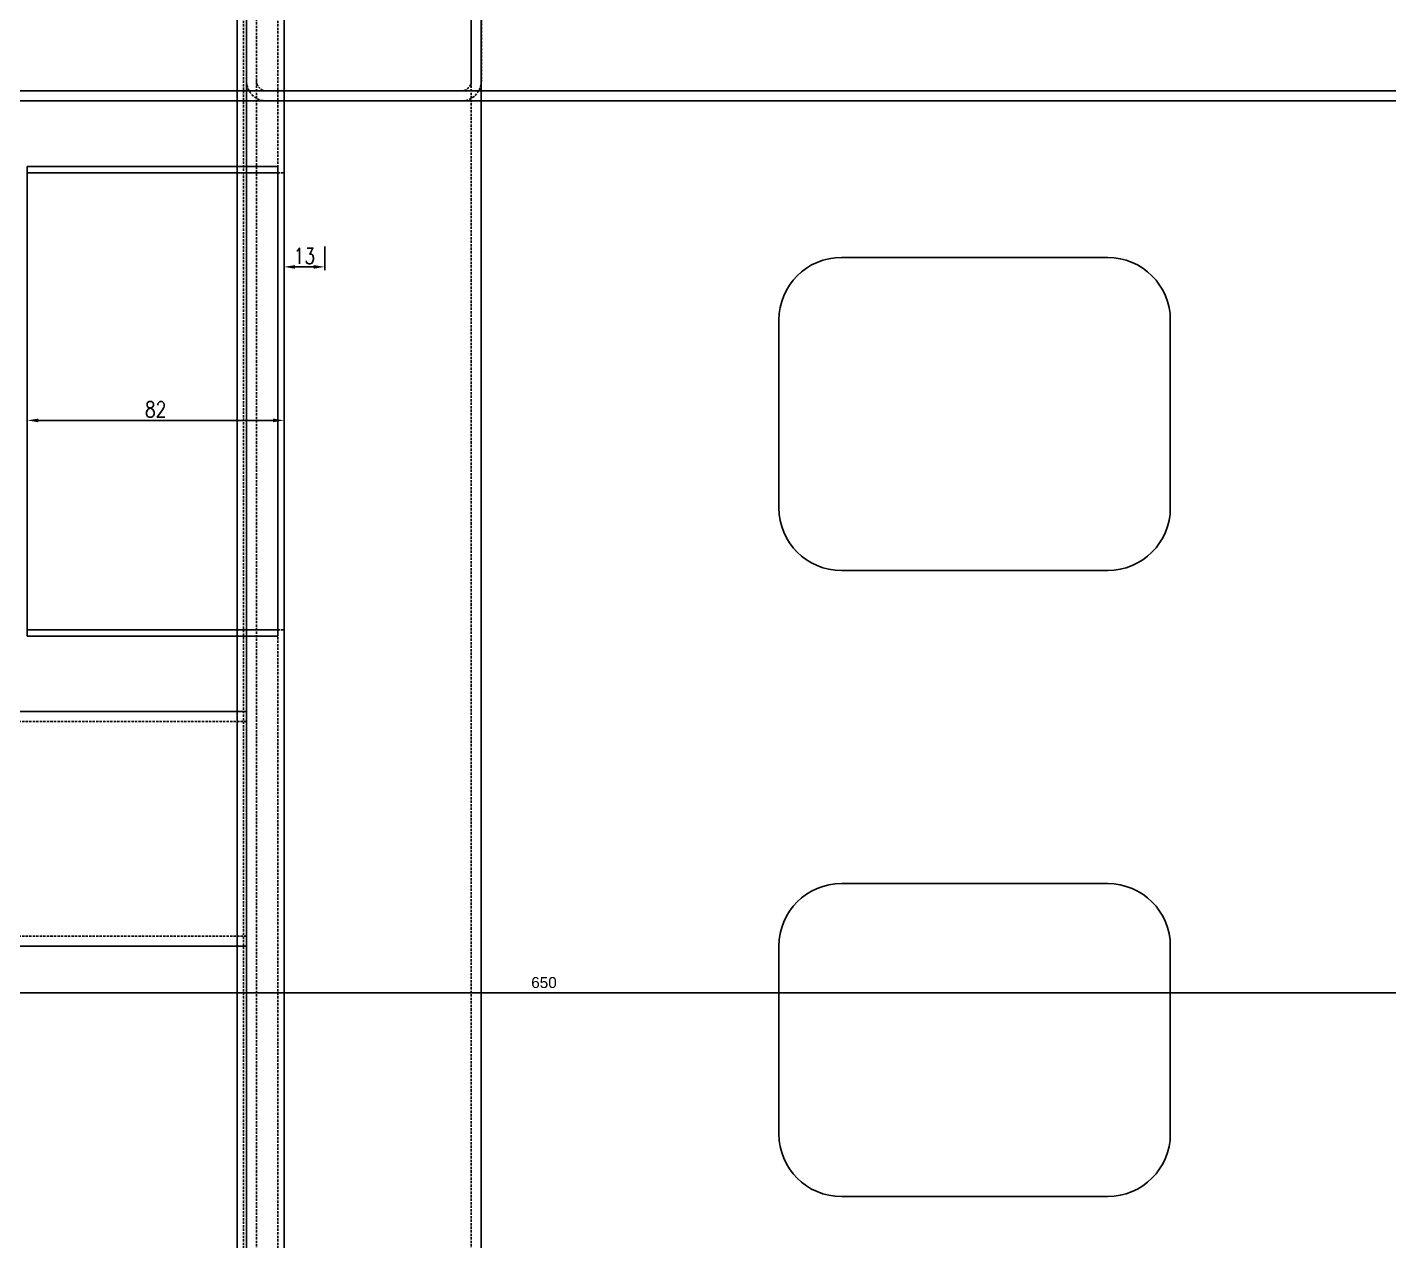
# Model space of a CAD drawing. Header units: millimetres. Extents: x -18234 to 26733, y 279 to 18488.
# Drawn here: x 20958.3 to 21393.1, y 9648.6 to 10036.3 of the extents above; entities that cross this region are included whole.
import ezdxf

# ---------------------------------------------------------------- set-up
doc = ezdxf.new("R2010")
doc.units = ezdxf.units.MM
doc.linetypes.add('HIDDEN', pattern=[0.375, 0.25, -0.125])
doc.layers.add('HL', color=2, linetype='HIDDEN')
doc.styles.add('ROAMNS', font='romans.shx', dxfattribs={"width": 0.8, "bigfont": 'whgtxt.shx'})
doc.styles.get("Standard").update_dxf_attribs({"font": 'arial.ttf'})
doc.dimstyles.new('사본 AM_ISO', dxfattribs={"dimtxt": 3.5, "dimasz": 3.5, "dimexe": 1, "dimexo": 1, "dimgap": 1.5, "dimtad": 1, "dimdsep": 46, "dimtxsty": 'Standard', "dimcen": 0, "dimclrd": 7, "dimclre": 7, "dimclrt": 2, "dimadec": 0, "dimazin": 2, "dimtp": 0.1, "dimtm": 0.1, "dimtfac": 0.71, "dimtmove": 0, "dimatfit": 3, "dimfxl": 8, "dimtfill": 1, "dimlwd": -1, "dimlwe": -1, "dimarcsym": 1})
doc.dimstyles.new('사본(6) 10 한덕_도면칫수', dxfattribs={"dimscale": 10, "dimtxt": 0.5, "dimasz": 0.35, "dimexe": 0.1, "dimexo": 0.15, "dimgap": 0.1, "dimtad": 1, "dimdsep": 46, "dimtxsty": 'ROAMNS', "dimcen": 0, "dimclrd": 7, "dimclre": 7, "dimclrt": 2, "dimadec": 0, "dimazin": 2, "dimtp": 0.1, "dimtm": 0.1, "dimtfac": 0.71, "dimtmove": 0, "dimatfit": 3, "dimfxl": 1, "dimlwd": -1, "dimlwe": -1, "dimarcsym": 1})

# ---------------------------------------------------------------- blocks, each defined once
blk = doc.blocks.new('*D682')
at = {"color": 7, "linetype": 'ByBlock', "ltscale": 0.5, "transparency": 16777216}
for p, q in [((21040.31, 9966.27), (21040.31, 9958.75)), ((21053.31, 9966.27), (21053.31, 9958.75)), ((21043.81, 9959.75), (21049.81, 9959.75))]:
    blk.add_line(p, q, dxfattribs=at)
at = {"color": 7, "ltscale": 0.5, "transparency": 16777216}
for points in [[(21043.81, 9960.33), (21043.81, 9959.17), (21040.31, 9959.75)], [(21049.81, 9960.33), (21049.81, 9959.17), (21053.31, 9959.75)]]:
    blk.add_solid(points, dxfattribs=at)
at = {"layer": 'DEFPOINTS', "color": 0, "ltscale": 0.5, "transparency": 16777216}
for p in [(21040.31, 9967.77), (21053.31, 9967.77), (21053.31, 9959.75)]:
    blk.add_point(p, dxfattribs=at)
at = {"color": 2, "ltscale": 0.5, "transparency": 16777216, "insert": (21046.81, 9963.25), "char_height": 5, "attachment_point": 5, "style": 'ROAMNS'}
blk.add_mtext('13', dxfattribs=at)
blk = doc.blocks.new('*D683')
at = {"color": 7, "linetype": 'ByBlock', "ltscale": 0.5, "transparency": 16777216}
for p, q in [((20958.31, 9934.86), (20958.31, 9909.72)), ((21040.31, 9917.3), (21040.31, 9909.72)), ((20961.81, 9910.72), (21036.81, 9910.72))]:
    blk.add_line(p, q, dxfattribs=at)
at = {"color": 7, "ltscale": 0.5, "transparency": 16777216}
for points in [[(20961.81, 9911.3), (20961.81, 9910.13), (20958.31, 9910.72)], [(21036.81, 9911.3), (21036.81, 9910.13), (21040.31, 9910.72)]]:
    blk.add_solid(points, dxfattribs=at)
at = {"layer": 'DEFPOINTS', "color": 0, "ltscale": 0.5, "transparency": 16777216}
for p in [(20958.31, 9936.36), (21040.31, 9918.8), (21040.31, 9910.72)]:
    blk.add_point(p, dxfattribs=at)
at = {"color": 2, "ltscale": 0.5, "transparency": 16777216, "insert": (20999.31, 9914.22), "char_height": 5, "attachment_point": 5, "style": 'ROAMNS'}
blk.add_mtext('82', dxfattribs=at)
blk = doc.blocks.new('*D669')
at = {"color": 7, "linetype": 'ByBlock', "ltscale": 0.5, "transparency": 16777216}
for p, q in [((21448.31, 9820.17), (21448.31, 9726.83)), ((20798.31, 9797.28), (20798.31, 9726.83)), ((21444.81, 9727.83), (20801.81, 9727.83))]:
    blk.add_line(p, q, dxfattribs=at)
at = {"color": 7, "ltscale": 0.5, "transparency": 16777216}
for points in [[(20801.81, 9728.42), (20801.81, 9727.25), (20798.31, 9727.83)], [(21444.81, 9728.42), (21444.81, 9727.25), (21448.31, 9727.83)]]:
    blk.add_solid(points, dxfattribs=at)
at = {"layer": 'DEFPOINTS', "color": 0, "ltscale": 0.5, "transparency": 16777216}
for p in [(21448.31, 9821.17), (20798.31, 9798.28), (20798.31, 9727.83)]:
    blk.add_point(p, dxfattribs=at)
at = {"color": 2, "ltscale": 0.5, "transparency": 16777216, "insert": (21123.31, 9731.12), "char_height": 3.5, "attachment_point": 5, "bg_fill": 3, "box_fill_scale": 1.1, "bg_fill_color": 256, "bg_fill_true_color": 13158600, "bg_fill_transparency": 0}
blk.add_mtext('650', dxfattribs=at)
blk = doc.blocks.new('y8ll')
at = {"ltscale": 0.5}
for p, q in [((206532.54, 29889.07), (205707.54, 29889.07)), ((205707.54, 29889.07), (205707.54, 29814.07)), ((206532.54, 29889.07), (206532.54, 29814.07)), ((205707.54, 29814.07), (206532.54, 29814.07))]:
    blk.add_line(p, q, dxfattribs=at)
at = {"layer": 'HL', "ltscale": 3}
for p, q in [((205707.54, 29885.87), (206532.54, 29885.87)), ((205707.54, 29817.27), (206532.54, 29817.27))]:
    blk.add_line(p, q, dxfattribs=at)
blk = doc.blocks.new('875654')
at = {"layer": 'HL', "ltscale": 3}
for p, q in [((237346.1, 2606.34), (237283.9, 2606.34)), ((237277.5, 2599.94), (237277.5, 2537.74)), ((237280.7, 2599.94), (237280.7, 2537.74)), ((237346.1, 2603.14), (237283.9, 2603.14)), ((237349.3, 2537.74), (237349.3, 2599.94)), ((237352.5, 2537.74), (237352.5, 2599.94)), ((237283.9, 2534.54), (237346.1, 2534.54)), ((237283.9, 2531.34), (237346.1, 2531.34))]:
    blk.add_line(p, q, dxfattribs=at)
for centre, radius, start, end in [((237283.9, 2599.94), 6.4, 90, 180), ((237346.1, 2599.94), 6.4, 0, 90), ((237283.9, 2599.94), 3.2, 90, 180), ((237346.1, 2599.94), 3.2, 0, 90), ((237283.9, 2537.74), 6.4, 180, 270), ((237283.9, 2537.74), 3.2, 180, 270), ((237346.1, 2537.74), 6.4, 270, 0), ((237346.1, 2537.74), 3.2, 270, 0)]:
    blk.add_arc(centre, radius, start, end, dxfattribs=at)
blk = doc.blocks.new('T7ETT')
at = {"ltscale": 0.5}
for p, q in [((208158.87, 18593.09), (206535.87, 18593.09)), ((206535.87, 18518.09), (208158.87, 18518.09))]:
    blk.add_line(p, q, dxfattribs=at)
at = {"layer": 'HL', "ltscale": 3}
for p, q in [((206535.87, 18589.89), (208158.87, 18589.89)), ((206535.87, 18521.29), (208158.87, 18521.29))]:
    blk.add_line(p, q, dxfattribs=at)
blk = doc.blocks.new('5WW')
at = {"ltscale": 0.5}
blk.add_line((192913.82, 18977.97), (194368.82, 18977.97), dxfattribs=at)
at = {"layer": 'HL', "ltscale": 3}
blk.add_line((192913.82, 18981.17), (194368.82, 18981.17), dxfattribs=at)
blk = doc.blocks.new('567W')
at = {"ltscale": 0.5}
for p, q in [((198484.89, 18128.05), (197944.89, 18128.05)), ((197944.89, 18128.05), (197944.89, 18053.05)), ((197944.89, 18053.05), (198484.89, 18053.05))]:
    blk.add_line(p, q, dxfattribs=at)
at = {"layer": 'HL', "ltscale": 3}
for p, q in [((197944.89, 18124.85), (198484.89, 18124.85)), ((197944.89, 18056.25), (198484.89, 18056.25))]:
    blk.add_line(p, q, dxfattribs=at)
blk = doc.blocks.new('67234')
at = {"color": 6, "ltscale": 0.5}
for p, q in [((108072.23, -23265.82), (108072.23, -23927.32)), ((108087.23, -23265.82), (108087.23, -23967.32))]:
    blk.add_line(p, q, dxfattribs=at)
at = {"layer": 'HL', "ltscale": 3}
for p, q in [((108074.23, -23265.82), (108074.23, -23927.32)), ((108085.23, -23265.82), (108085.23, -23927.32)), ((108085.23, -23452.82), (108087.23, -23452.82)), ((108085.23, -23598.82), (108087.23, -23598.82))]:
    blk.add_line(p, q, dxfattribs=at)
blk = doc.blocks.new('5r7wrw')
at = {"color": 6, "ltscale": 0.5}
for p, q in [((107278.5, -24698.81), (107278.5, -24778.81)), ((107278.5, -24698.81), (107428.5, -24698.81)), ((107280.5, -24698.81), (107280.5, -24778.81)), ((107426.5, -24698.81), (107426.5, -24778.81)), ((107428.5, -24698.81), (107428.5, -24778.81)), ((107278.5, -24778.81), (107428.5, -24778.81))]:
    blk.add_line(p, q, dxfattribs=at)
blk = doc.blocks.new('5463')
at = {"color": 6}
blk.add_blockref('67234', (-2817.38, 0), dxfattribs=at)
at = {"color": 6, "rotation": 90}
blk.add_blockref('5r7wrw', (80489.04, -130879.32), dxfattribs=at)
blk = doc.blocks.new('7ett')
at = {"ltscale": 0.5}
for p, q in [((111072.17, -25797.2), (110987.17, -25797.2)), ((110967.17, -25877.2), (110967.17, -25817.2)), ((111092.17, -25877.2), (111092.17, -25817.2)), ((111072.17, -25897.2), (110987.17, -25897.2)), ((111072.17, -25997.2), (110987.17, -25997.2)), ((110967.17, -26017.2), (110967.17, -26077.2)), ((111092.17, -26017.2), (111092.17, -26077.2)), ((111072.17, -26097.2), (110987.17, -26097.2))]:
    blk.add_line(p, q, dxfattribs=at)
for centre, start, end in [((110987.17, -25817.2), 90, 180), ((111072.17, -25817.2), 0, 90), ((110987.17, -25877.2), 180, 270), ((111072.17, -25877.2), 270, 0), ((110987.17, -26017.2), 90, 180), ((111072.17, -26017.2), 360, 90), ((110987.17, -26077.2), 180, 270), ((111072.17, -26077.2), 270, 360)]:
    blk.add_arc(centre, 20, start, end, dxfattribs=at)
blk = doc.blocks.new('5tu4t')
at = {"extrusion": (0, 0, -1), "zscale": -1, "rotation": 90}
blk.add_blockref('T7ETT', (-97964.76, -231325.68), dxfattribs=at)
at = {"color": 6}
for name, p in [('5463', (11225.01, -535)), ('7ett', (5685.68, 1782.38))]:
    blk.add_blockref(name, p, dxfattribs=at)
at = {"extrusion": (0, 0, -1), "zscale": -1}
for name, p in [('5WW', (-310236.67, -42942.79)), ('567W', (-314427.74, -42287.87))]:
    blk.add_blockref(name, p, dxfattribs=at)
at = {"color": 0, "extrusion": (0, 0, -1), "zscale": -1}
blk.add_blockref('875654', (-353835.35, -26496.16), dxfattribs=at)
at = {"color": 0, "extrusion": (0, 0, -1), "zscale": -1, "rotation": 90}
blk.add_blockref('y8ll', (-86668.78, -230497.36), dxfattribs=at)
blk = doc.blocks.new('yiiyik')
at = {"ltscale": 0.5}
blk.add_line((202315.39, 28794.14), (205215.39, 28794.14), dxfattribs=at)
at = {"layer": 'HL', "ltscale": 3}
blk.add_line((202315.39, 28797.34), (205215.39, 28797.34), dxfattribs=at)
blk = doc.blocks.new('rtyfgdhdghfh')
at = {"color": 0}
for name, p in [('yiiyik', (-194712.33, -121611.84)), ('875654', (-227464.44, -95349.05))]:
    blk.add_blockref(name, p, dxfattribs=at)
at = {"color": 0, "rotation": 90}
blk.add_blockref('y8ll', (39702.14, -299350.25), dxfattribs=at)
blk = doc.blocks.new('sdafasfdasdfasffasdfas')
at = {"color": 6, "ltscale": 0.5}
dim = blk.add_linear_dim(base=(20798.308, 9727.832), p1=(21448.308, 9821.171), p2=(20798.308, 9798.276), dimstyle='사본 AM_ISO', dxfattribs=at)
dim.commit()
dim.dimension.update_dxf_attribs({"geometry": '*D669', "text_midpoint": (21123.308, 9731.119)})
at = {"xscale": -1}
blk.add_blockref('rtyfgdhdghfh', (30916.373, 102830.483), dxfattribs=at)
at = {"color": 6}
blk.add_blockref('5tu4t', (-95454.544, 33977.592), dxfattribs=at)

msp = doc.modelspace()

# ---------------------------------------------------------------- dimensions: what is measured, and where the dimension line sits
at = {"color": 6, "ltscale": 0.5}
for base, p1, p2, picture, middle in [((21053.308, 9959.751), (21040.308, 9967.767), (21053.308, 9967.767), '*D682', (21046.808, 9963.251)), ((21040.308, 9910.718), (20958.308, 9936.364), (21040.308, 9918.803), '*D683', (20999.308, 9914.218))]:
    dim = msp.add_linear_dim(base=base, p1=p1, p2=p2, dimstyle='사본(6) 10 한덕_도면칫수', dxfattribs=at)
    dim.commit()
    dim.dimension.update_dxf_attribs({"geometry": picture, "text_midpoint": middle})

# ---------------------------------------------------------------- next in the draw order: block references
msp.add_blockref('sdafasfdasdfasffasdfas', (0, 0))

doc.saveas('drawing.dxf')
